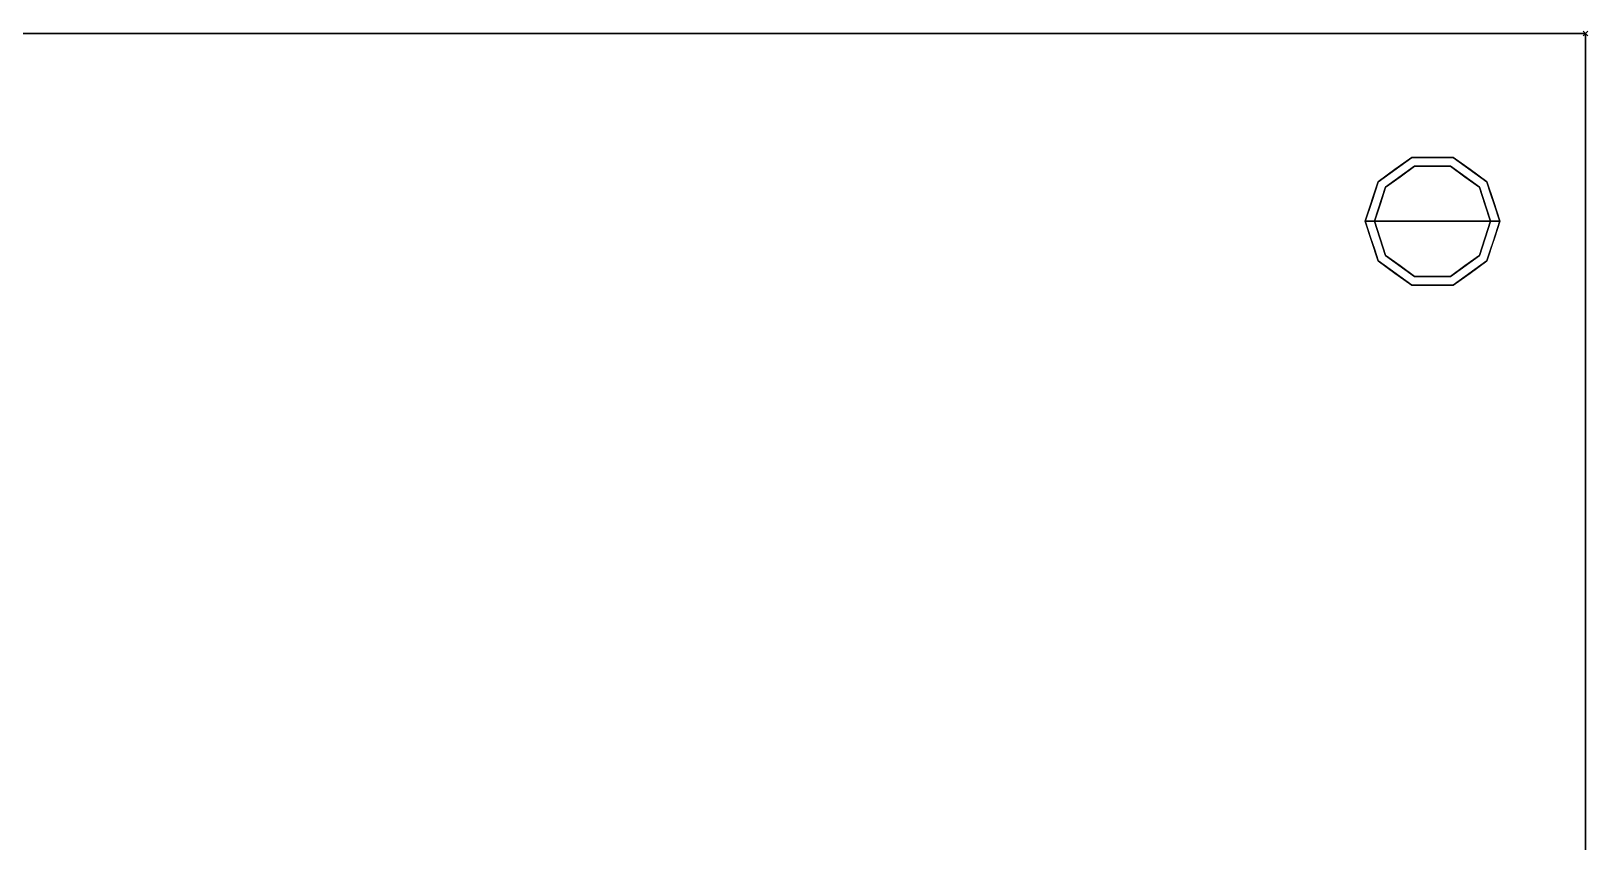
# Model space of a CAD drawing. Header units: millimetres. Extents: x -1 to 1342, y -1098 to 1.
# Drawn here: x 670 to 1342, y -349 to 1 of the extents above; entities that cross this region are included whole.
import ezdxf

# ---------------------------------------------------------------- set-up
doc = ezdxf.new("R2010")
doc.units = ezdxf.units.MM
doc.header["$PDMODE"] = 3
doc.linetypes.add('NASCOSTA', pattern=[9.525, 6.35, -3.175])
for name, color, linetype in [('IQ_200_3D', 1, 'Continuous'), ('IQ_204_2D', 7, 'Continuous'), ('IQ_204_3D', 7, 'Continuous'), ('IQ_INS_3D', 3, 'Continuous')]:
    doc.layers.add(name, color=color, linetype=linetype)

msp = doc.modelspace()

# ---------------------------------------------------------------- linework, layer by layer
at = {"layer": 'IQ_200_3D'}
for points in [[(1341, -645, 150), (0, -645, 150), (0, 0, 150), (1341, 0, 150)], [(1341, 0, 150), (0, 0, 150), (0, 0, 850), (1341, 0, 850)]]:
    msp.add_3dface(points, dxfattribs=at)
for points, invisible_edges in [([(1341, -645, 198), (1341, 0, 850), (1341, -695, 850), (1341, -695, 198)], 1), ([(1341, 0, 150), (1341, 0, 850), (1341, -645, 198), (1341, -645, 150)], 2)]:
    msp.add_3dface(points, dxfattribs=dict(at, invisible_edges=invisible_edges))
at = {"layer": 'IQ_204_2D', "color": 7, "linetype": 'NASCOSTA', "ltscale": 10}
msp.add_lwpolyline([(0, 0), (1341, 0), (1341, -695), (0, -695)], close=True, dxfattribs=at)
at = {"layer": 'IQ_204_3D'}
for points, invisible_edges in [([(1251.54, -63.95, 25), (1266.04, -53.42, 25), (1267.27, -57.22, 25), (1254.77, -66.31, 25)], 10), ([(1258.79, -58.69, 150), (1266.04, -53.42, 150), (1266.04, -53.42, 25), (1258.79, -58.69, 25)], 10), ([(1275, -53.42, 25), (1266.04, -53.42, 25), (1266.04, -53.42, 150), (1275, -53.42, 150)], 10), ([(1266.04, -53.42, 25), (1283.96, -53.42, 25), (1282.73, -57.22, 25), (1267.27, -57.22, 25)], 10), ([(1283.96, -53.42, 25), (1275, -53.42, 25), (1275, -53.42, 150), (1283.96, -53.42, 150)], 10), ([(1282.73, -57.22, 25), (1283.96, -53.42, 25), (1298.46, -63.95, 25), (1295.23, -66.31, 25)], 5), ([(1283.96, -53.42, 150), (1291.21, -58.69, 150), (1291.21, -58.69, 25), (1283.96, -53.42, 25)], 10), ([(1267.27, -57.22), (1275, -81), (1250, -81), (1254.77, -66.31)], 1), ([(1251.54, -63.95, 150), (1258.79, -58.69, 150), (1258.79, -58.69, 25), (1251.54, -63.95, 25)], 10), ([(1261.02, -61.76), (1261.02, -61.76, 25), (1267.27, -57.22, 25), (1267.27, -57.22)], 5), ([(1267.27, -57.22), (1267.27, -57.22, 25), (1275, -57.22, 25), (1275, -57.22)], 5), ([(1275, -81), (1275, -81), (1267.27, -57.22), (1282.73, -57.22)], 11), ([(1275, -57.22), (1275, -57.22, 25), (1282.73, -57.22, 25), (1282.73, -57.22)], 5), ([(1300, -81), (1275, -81), (1282.73, -57.22), (1295.23, -66.31)], 2), ([(1288.98, -61.76), (1282.73, -57.22), (1282.73, -57.22, 25), (1288.98, -61.76, 25)], 10), ([(1298.46, -63.95, 25), (1291.21, -58.69, 25), (1291.21, -58.69, 150), (1298.46, -63.95, 150)], 10), ([(1246, -81, 25), (1251.54, -63.95, 25), (1254.77, -66.31, 25), (1250, -81, 25)], 2), ([(1251.54, -63.95, 25), (1248.77, -72.48, 25), (1248.77, -72.48, 150), (1251.54, -63.95, 150)], 10), ([(1252.39, -73.65), (1252.39, -73.65, 25), (1254.77, -66.31, 25), (1254.77, -66.31)], 5), ([(1254.77, -66.31), (1254.77, -66.31, 25), (1261.02, -61.76, 25), (1261.02, -61.76)], 5), ([(1295.23, -66.31), (1288.98, -61.76), (1288.98, -61.76, 25), (1295.23, -66.31, 25)], 10), ([(1295.23, -66.31, 25), (1298.46, -63.95, 25), (1304, -81, 25), (1300, -81, 25)], 1), ([(1297.68, -73.87), (1297.68, -73.87), (1295.23, -66.31), (1297.61, -73.65, 25)], 13), ([(1295.23, -66.31, 25), (1295.23, -66.31, 25), (1297.61, -73.65, 25), (1295.23, -66.31)], 13), ([(1298.46, -63.95, 25), (1298.46, -63.95, 25), (1298.46, -63.95, 150), (1300.07, -68.92, 25)], 6), ([(1301.23, -72.48, 150), (1301.23, -72.48, 150), (1300.07, -68.92, 25), (1298.46, -63.95, 150)], 6), ([(1248.77, -72.48, 150), (1248.77, -72.48, 25), (1246, -81, 25), (1246, -81, 150)], 1), ([(1250, -81), (1250, -81, 25), (1252.39, -73.65, 25), (1252.39, -73.65)], 4), ([(1297.61, -73.65, 25), (1297.61, -73.65, 25), (1300, -81, 25), (1297.68, -73.87)], 13), ([(1301.23, -72.48, 150), (1301.23, -72.48, 150), (1301.69, -73.88, 25), (1300.07, -68.92, 25)], 11), ([(1301.23, -72.48, 150), (1301.23, -72.48, 150), (1304, -81, 150), (1301.69, -73.88, 25)], 13), ([(1300, -81, 25), (1300, -81, 25), (1300, -81), (1297.68, -73.87)], 9), ([(1304, -81, 150), (1304, -81, 150), (1304, -81, 25), (1301.69, -73.88, 25)], 9), ([(1246, -81, 150), (1246, -81, 150), (1246, -81, 25), (1248.31, -88.12, 25)], 9), ([(1248.77, -89.52, 150), (1248.77, -89.52, 150), (1246, -81, 150), (1248.31, -88.12, 25)], 13), ([(1246, -81, 25), (1250, -81, 25), (1254.77, -95.69, 25), (1251.54, -98.05, 25)], 4), ([(1252.39, -88.35, 25), (1252.39, -88.35, 25), (1250, -81, 25), (1252.32, -88.13)], 13), ([(1250, -81, 25), (1250, -81, 25), (1250, -81), (1252.32, -88.13)], 9), ([(1250, -81), (1275, -81), (1267.27, -104.78), (1254.77, -95.69)], 2), ([(1267.27, -104.78), (1267.27, -104.78), (1275, -81), (1282.73, -104.78)], 6), ([(1282.73, -104.78), (1275, -81), (1300, -81), (1295.23, -95.69)], 1), ([(1295.23, -95.69, 25), (1300, -81, 25), (1304, -81, 25), (1298.46, -98.05, 25)], 8), ([(1300, -81, 25), (1300, -81, 25), (1297.61, -88.35, 25), (1297.68, -88.13)], 13), ([(1297.68, -88.13), (1297.68, -88.13), (1300, -81), (1300, -81, 25)], 9), ([(1301.23, -89.52, 25), (1301.23, -89.52, 25), (1304, -81, 25), (1301.69, -88.12, 150)], 13), ([(1304, -81, 150), (1304, -81, 150), (1301.69, -88.12, 150), (1304, -81, 25)], 4), ([(1248.77, -89.52, 150), (1248.77, -89.52, 150), (1248.31, -88.12, 25), (1249.93, -93.08, 25)], 11), ([(1248.77, -89.52, 150), (1248.77, -89.52, 150), (1249.93, -93.08, 25), (1251.54, -98.05, 150)], 6), ([(1251.54, -98.05, 25), (1251.54, -98.05, 25), (1251.54, -98.05, 150), (1249.93, -93.08, 25)], 6), ([(1252.32, -88.13), (1252.32, -88.13), (1254.77, -95.69), (1252.39, -88.35, 25)], 13), ([(1254.77, -95.69, 25), (1254.77, -95.69, 25), (1252.39, -88.35, 25), (1254.77, -95.69)], 13), ([(1297.68, -88.13), (1297.68, -88.13), (1297.61, -88.35, 25), (1295.23, -95.69)], 6), ([(1295.23, -95.69), (1295.23, -95.69), (1297.61, -88.35, 25), (1295.23, -95.69, 25)], 11), ([(1301.23, -89.52, 25), (1301.23, -89.52, 25), (1300.07, -93.08, 150), (1298.46, -98.05, 25)], 6), ([(1298.46, -98.05, 150), (1298.46, -98.05, 150), (1298.46, -98.05, 25), (1300.07, -93.08, 150)], 6), ([(1301.23, -89.52, 25), (1301.23, -89.52, 25), (1301.69, -88.12, 150), (1300.07, -93.08, 150)], 11), ([(1251.54, -98.05, 25), (1254.77, -95.69, 25), (1267.27, -104.78, 25), (1266.04, -108.58, 25)], 5), ([(1258.79, -103.31, 150), (1251.54, -98.05, 150), (1251.54, -98.05, 25), (1258.79, -103.31, 25)], 10), ([(1254.77, -95.69, 25), (1254.77, -95.69), (1261.02, -100.24), (1261.02, -100.24, 25)], 5), ([(1261.02, -100.24, 25), (1261.02, -100.24), (1267.27, -104.78), (1267.27, -104.78, 25)], 5), ([(1282.73, -104.78, 25), (1295.23, -95.69, 25), (1298.46, -98.05, 25), (1283.96, -108.58, 25)], 10), ([(1282.73, -104.78, 25), (1282.73, -104.78), (1288.98, -100.24), (1288.98, -100.24, 25)], 5), ([(1295.23, -95.69), (1295.23, -95.69, 25), (1288.98, -100.24, 25), (1288.98, -100.24)], 5), ([(1291.21, -103.31, 25), (1298.46, -98.05, 25), (1298.46, -98.05, 150), (1291.21, -103.31, 150)], 10), ([(1258.79, -103.31, 25), (1266.04, -108.58, 25), (1266.04, -108.58, 150), (1258.79, -103.31, 150)], 10), ([(1266.04, -108.58, 25), (1267.27, -104.78, 25), (1282.73, -104.78, 25), (1283.96, -108.58, 25)], 5), ([(1267.27, -104.78), (1275, -104.78), (1282.73, -104.78, 25), (1275, -104.78, 25)], 10), ([(1275, -104.78, 25), (1275, -104.78, 25), (1267.27, -104.78, 25), (1267.27, -104.78)], 13), ([(1282.73, -104.78, 25), (1282.73, -104.78, 25), (1275, -104.78), (1282.73, -104.78)], 11), ([(1283.96, -108.58, 25), (1291.21, -103.31, 25), (1291.21, -103.31, 150), (1283.96, -108.58, 150)], 10), ([(1275, -108.58, 150), (1266.04, -108.58, 150), (1266.04, -108.58, 25), (1275, -108.58, 25)], 10), ([(1275, -108.58, 25), (1283.96, -108.58, 25), (1283.96, -108.58, 150), (1275, -108.58, 150)], 10)]:
    msp.add_3dface(points, dxfattribs=dict(at, invisible_edges=invisible_edges))
at = {"layer": 'IQ_INS_3D'}
msp.add_point((1341, 0), dxfattribs=at)

doc.saveas('drawing.dxf')
